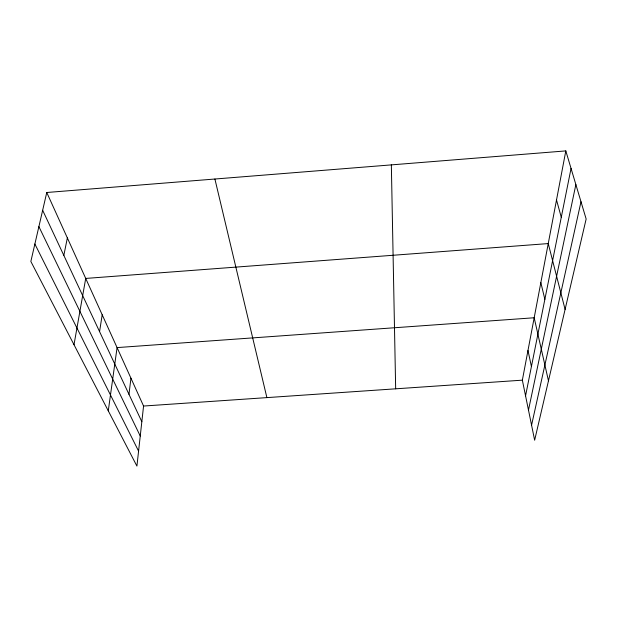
<?xml version="1.0" encoding="UTF-8"?>
<svg xmlns="http://www.w3.org/2000/svg" width="617" height="617" viewBox="0 0 617 617"><rect width="100%" height="100%" fill="white"/><g stroke="black" fill="none" stroke-linecap="round" stroke-linejoin="round"><path stroke-width="0.93" d="M46.761 192.496L143.568 406.04L136.92 466.097L30.85 261.461L46.761 192.496L565.812 150.903L586.15 218.989L534.646 440.206L522.352 380.165L565.812 150.903M128.968 394.294L130.958 378.213M108.276 410.837L117.076 347.595L534.183 317.763L548.467 380.828M99.568 331.614L102.198 314.786M74.001 344.718L85.717 278.429L548.243 243.576L565.095 309.433M525.561 395.844L571.049 168.426M63.829 255.423L67.353 237.923M528.484 410.128L575.869 184.552M531.569 425.206L580.998 201.736M143.568 406.04L522.352 380.165M34.876 244.016L138.578 451.112M38.886 226.616L140.252 436.026M42.658 210.274L141.833 421.727M556.519 199.954L561.277 217.277M540.847 282.617L544.857 299.353M214.901 179.023L266.891 397.618M527.975 350.487L531.422 366.529M391.348 164.878L395.667 388.818"/></g></svg>
